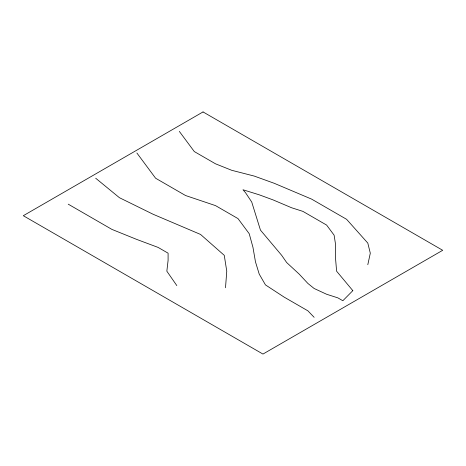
<?xml version="1.0" encoding="UTF-8"?>
<svg xmlns="http://www.w3.org/2000/svg" width="466" height="466" viewBox="0 0 466 466"><rect width="100%" height="100%" fill="white"/><g stroke="black" fill="none" stroke-linecap="round" stroke-linejoin="round"><path stroke-width="0.7" d="M225.509 287.767L226.761 271.195L224.263 255.339L200.549 234.439L153.116 214.261L119.413 197.689L95.699 178.233M367.808 264.711L370.301 253.178L367.808 243.089L346.588 219.305L311.637 199.128L274.189 183.278L254.22 176.066L231.753 170.306L215.525 163.816L194.305 151.566L179.328 131.389M68.234 204.172L111.922 229.4L136.888 239.483L158.108 247.411L168.092 253.178L168.092 260.383L166.845 271.195L176.83 285.606M314.136 317.317L307.892 310.828L284.178 297.139L265.451 284.889L259.213 274.078L255.467 261.828L252.974 247.411L249.228 233.722L237.992 218.589L215.525 205.617L185.567 195.528L155.609 178.233L136.888 153.005M352.826 290.65L342.842 300.739L337.85 297.861L326.614 294.256L314.136 288.489L307.892 283.445L299.155 274.078L286.672 262.544L281.68 255.339L260.459 230.117L251.722 202.011L245.483 192.644L242.984 189.761L259.213 194.805L272.942 199.85L291.664 207.778L302.9 211.378L326.614 225.072L334.105 235.161L335.351 243.089L335.351 256.061L336.603 271.195L352.826 290.65M203.042 111.933L23.3 215.706L262.958 354.067L442.7 250.294L203.042 111.933"/></g></svg>
